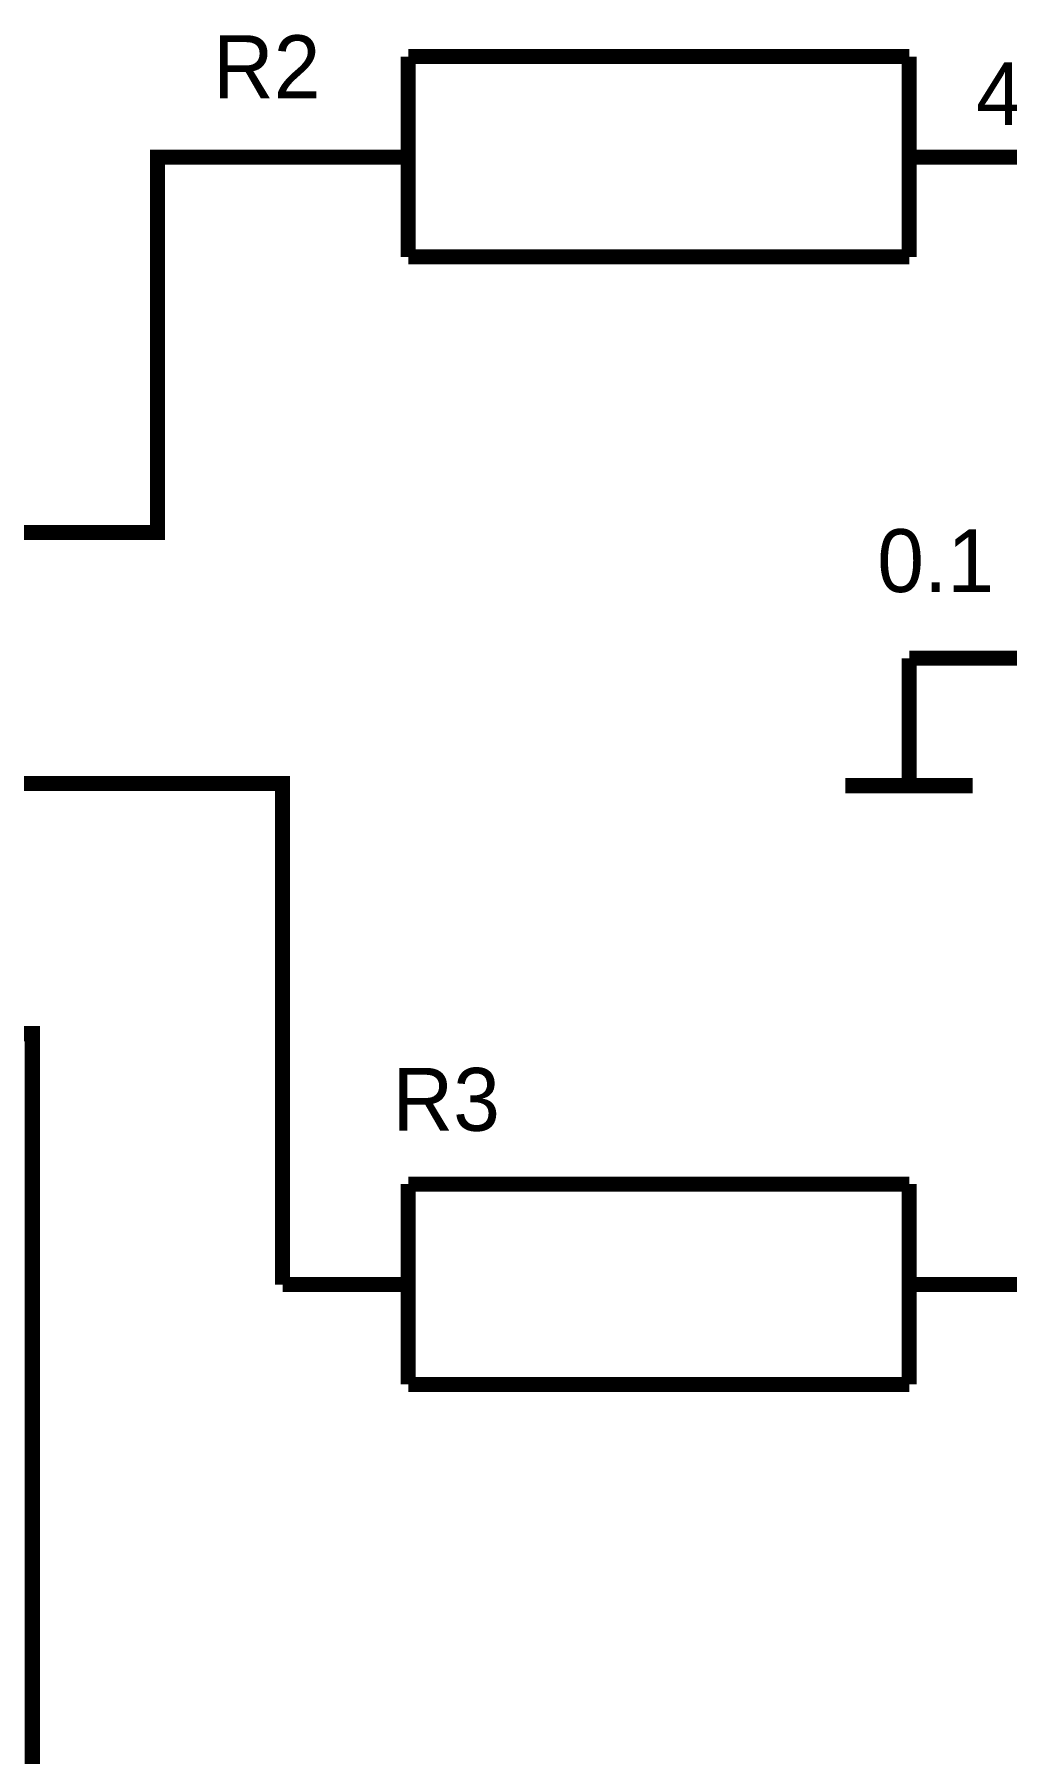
# Model space of a CAD drawing. Header units: inches. Extents: x 0 to 594, y 0 to 420.
# Drawn here: x 112.55 to 131.95, y 153.13 to 187.44 of the extents above; entities that cross this region are included whole.
import ezdxf

# ---------------------------------------------------------------- set-up
doc = ezdxf.new("R2010")
doc.units = ezdxf.units.IN
doc.layers.add('Sheet', color=255, linetype='Continuous')

msp = doc.modelspace()

# ---------------------------------------------------------------- linework, layer by layer
at = {"layer": 'Sheet'}
for points in [[(130.01, 186.998, 0.3, 0.3, 0), (120.01, 186.998, 0.3, 0.3, 0)], [(120.01, 186.998, 0.3, 0.3, 0), (120.01, 183, 0.3, 0.3, 0)], [(130.01, 183, 0.3, 0.3, 0), (130.01, 186.998, 0.3, 0.3, 0)], [(117.501, 184.993, 0.3, 0.3, 0), (115.004, 184.993, 0.3, 0.3, 0), (115.004, 177.501, 0.3, 0.3, 0), (102.505, 177.501, 0.3, 0.3, 0)], [(120.01, 184.993, 0.3, 0.3, 0), (117.501, 184.993, 0.3, 0.3, 0)], [(130.01, 184.993, 0.3, 0.3, 0), (132.508, 184.993, 0.3, 0.3, 0)], [(120.01, 183, 0.3, 0.3, 0), (130.01, 183, 0.3, 0.3, 0)], [(130.01, 174.993, 0.3, 0.3, 0), (130.01, 172.45, 0.3, 0.3, 0)], [(147.503, 174.993, 0.3, 0.3, 0), (137.502, 174.993, 0.3, 0.3, 0), (130.01, 174.993, 0.3, 0.3, 0)], [(117.501, 162.495, 0.3, 0.3, 0), (117.501, 162.495, 0.3, 0.3, 0), (117.501, 162.495, 0.3, 0.3, 0), (117.501, 172.495, 0.3, 0.3, 0), (102.505, 172.495, 0.3, 0.3, 0)], [(128.734, 172.45, 0.3, 0.3, 0), (131.276, 172.45, 0.3, 0.3, 0)], [(130.01, 149.997, 0.3, 0.3, 0), (117.501, 149.997, 0.3, 0.3, 0), (112.506, 149.997, 0.3, 0.3, 0), (112.506, 167.501, 0.3, 0.3, 0), (102.505, 167.501, 0.3, 0.3, 0)], [(130.01, 164.499, 0.3, 0.3, 0), (120.01, 164.499, 0.3, 0.3, 0)], [(120.01, 164.499, 0.3, 0.3, 0), (120.01, 160.501, 0.3, 0.3, 0)], [(130.01, 160.501, 0.3, 0.3, 0), (130.01, 164.499, 0.3, 0.3, 0)], [(120.01, 162.495, 0.3, 0.3, 0), (117.501, 162.495, 0.3, 0.3, 0)], [(130.01, 162.495, 0.3, 0.3, 0), (132.508, 162.495, 0.3, 0.3, 0)], [(120.01, 160.501, 0.3, 0.3, 0), (130.01, 160.501, 0.3, 0.3, 0)]]:
    msp.add_lwpolyline(points, format="xyseb", dxfattribs=at)

# ---------------------------------------------------------------- texts
for s, p in [('R2', (116.112, 186.169)), ('470', (131.343, 185.631)), ('0.1 мкФ', (129.372, 176.314)), ('R3', (119.696, 165.563))]:
    msp.add_text(s, height=1.2543, dxfattribs=at).set_placement(p)

doc.saveas('drawing.dxf')
